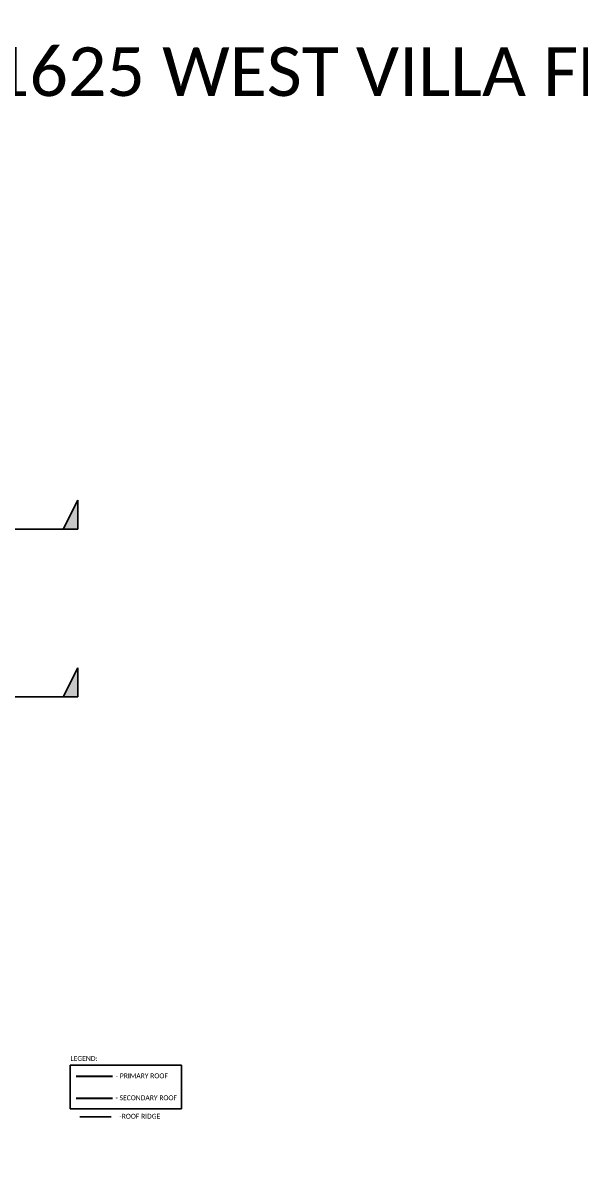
# Model space of a CAD drawing. Header units: millimetres. Extents: x -4760 to 87103, y -23275 to 20441.
# Drawn here: x 15229 to 26660, y -3048 to 20441 of the extents above; entities that cross this region are included whole.
import ezdxf
from ezdxf.enums import TextEntityAlignment as Align

# ---------------------------------------------------------------- set-up
doc = ezdxf.new("R2010")
doc.units = ezdxf.units.MM
doc.header["$LTSCALE"] = 150
doc.linetypes.add('ACAD_ISO10W100', pattern=[18, 12, -3, 0, -3])
doc.linetypes.add('DASHED', pattern=[19.05, 12.7, -6.35])
for name, color, linetype, true_color in [('ad-Primary Roof', 5, 'Continuous', 0x0000ff), ('ad-Ridge', 7, 'Continuous', 0xa56752), ('ad-Secondary Roof', 6, 'Continuous', 0xff00ff)]:
    doc.layers.add(name, color=color, linetype=linetype, true_color=true_color)
doc.layers.add('ad-Section Line', color=2, linetype='Continuous')
doc.layers.add('ad-Text main', color=7, linetype='Continuous')
doc.styles.add('ARIAL', font='arial.ttf')
doc.styles.get("Standard").update_dxf_attribs({"font": 'calibril.ttf'})

# ---------------------------------------------------------------- blocks, each defined once
blk = doc.blocks.new('A$Ca594aa6c')
at = {"layer": 'ad-Primary Roof', "linetype": 'DASHED', "ltscale": 2, "const_width": 40}
for points in [[(12570, 900), (2380, 900), (7475, -4000)], [(12570, -15450), (2380, -15450), (7475, -10550)]]:
    blk.add_lwpolyline(points, close=True, dxfattribs=at)
for points in [[(2380, 900), (2380, 450)], [(12570, 900), (12570, 450)], [(7475, -4000), (7475, -10550)], [(2380, -5425), (2380, -8425)], [(12570, -5425), (12570, -8425)], [(2380, -15450), (2380, -14220)], [(12570, -15450), (12570, -15150)]]:
    blk.add_lwpolyline(points, dxfattribs=at)
at = {"layer": 'ad-Secondary Roof', "linetype": 'DASHED', "ltscale": 2, "const_width": 40}
for points in [[(-1820, 450), (-1031, -2488), (-1820, -5425)], [(-1820, 450), (2380, 450), (4485, -2488), (2380, -5425), (-1820, -5425)], [(13020, 450), (12570, 450), (10465, -2488), (12570, -5425), (13020, -5425)], [(13020, 450), (12231, -2488), (13020, -5425)], [(-600, -8425), (179, -11323), (-600, -14220)], [(2380, -8425), (4485, -11323), (2380, -14220), (-600, -14220), (-600, -8425)], [(12570, -8425), (10465, -11788), (12570, -15150), (14850, -15150), (14850, -8425)], [(14850, -8425), (14071, -11788), (14850, -15150)]]:
    blk.add_lwpolyline(points, close=True, dxfattribs=at)
for points in [[(4485, -2488), (-1031, -2488)], [(12231, -2488), (10465, -2488)], [(179, -11323), (4485, -11323)], [(14071, -11788), (10465, -11788)]]:
    blk.add_lwpolyline(points, dxfattribs=at)
blk = doc.blocks.new('1625W-Roof Plan')
at = {"layer": 'ad-Primary Roof', "linetype": 'DASHED', "ltscale": 2, "const_width": 40}
blk.add_lwpolyline([(16319, -1167), (17069, -1167)], dxfattribs=at)
at = {"layer": 'ad-Secondary Roof', "linetype": 'DASHED', "ltscale": 2, "const_width": 40}
blk.add_lwpolyline([(16319, -1617), (17069, -1617)], dxfattribs=at)
at = {"rotation": 360}
blk.add_blockref('A$Ca594aa6c', (0, 13620), dxfattribs=at)
at = {"layer": 'ad-Text main', "insert": (16483, -800), "char_height": 100, "width": 524.49, "attachment_point": 5, "bg_fill": 2}
blk.add_mtext('LEGEND:', dxfattribs=at)
at = {"layer": 'Defpoints'}
blk.add_lwpolyline([(16200, -938), (18480, -938), (18480, -1830), (16200, -1830)], close=True, dxfattribs=at)
at = {"layer": 'ad-Text main', "char_height": 100, "attachment_point": 5, "bg_fill": 2}
for s, insert, width in [('- PRIMARY ROOF', (17669, -1156), 1048.03), ('- SECONDARY ROOF', (17759, -1606), 1266.16)]:
    blk.add_mtext(s, dxfattribs=dict(at, insert=insert, width=width))
blk = doc.blocks.new('1625_West Villa')
blk.add_blockref('1625W-Roof Plan', (0, 0))
blk = doc.blocks.new('A-SEC-REF-ARROW-1')
at = {"layer": 'ad-Section Line'}
h = blk.add_hatch(color=11, dxfattribs=at)
edge = h.paths.add_edge_path()
edge.add_line((0, 904), (0, 600))
edge.add_ellipse((0, 0), major_axis=(424, 424), ratio=1, start_angle=45, end_angle=135)
edge.add_ellipse((0, 0), major_axis=(424, 424), ratio=1, start_angle=135, end_angle=225)
edge.add_line((0, -600), (0, -904))
edge.add_line((0, -904), (-904, 0))
edge.add_line((-904, 0), (0, 904))
at = {"layer": 'ad-Section Line', "color": 11, "linetype": 'Continuous', "ltscale": 100}
for p, q in [((-904, 0), (0, 904)), ((0, 904), (0, 600)), ((0, -904), (-904, 0)), ((0, -600), (0, -904))]:
    blk.add_line(p, q, dxfattribs=at)
at = {"layer": 'ad-Section Line', "color": 6, "linetype": 'Continuous', "true_color": 0xff00ff}
blk.add_circle((0, 0), 600, dxfattribs=at)
blk = doc.blocks.new('enuklfk')
at = {"layer": 'ad-Section Line', "linetype": 'ACAD_ISO10W100', "ltscale": 0.5}
blk.add_line((-3847.8, 0), (829.3, 0), dxfattribs=at)
at = {"layer": 'ad-Section Line', "linetype": 'Continuous'}
for p, q in [((-3847.8, -138.1), (-3778.3, 0)), ((-3847.8, 0), (-3847.8, -138.1))]:
    blk.add_line(p, q, dxfattribs=at)
blk.add_solid([(-3847.8, -138.1), (-3847.8, 0), (-3847.8, -138.1), (-3778.3, 0)], dxfattribs=at)
at = {"layer": 'ad-Section Line', "xscale": 0.1454212936525174, "yscale": 0.1454212936525174, "zscale": 0.1454212936525174, "rotation": 89.99999999999994}
blk.add_blockref('A-SEC-REF-ARROW-1', (916.6, 0), dxfattribs=at)
at = {"layer": 'ad-Section Line', "linetype": 'Continuous', "style": 'ARIAL', "width": 0.8}
blk.add_attdef('SECTION-LETTER', text='', height=80, rotation=2340, dxfattribs=at).set_placement((916.8, 0), align=Align.MIDDLE)
blk = doc.blocks.new('A$Cc6252a0d')
at = {"layer": 'ad-Section Line'}
ref = blk.add_blockref('enuklfk', (6315, -71), dxfattribs=dict(at, xscale=4.313292429215458, yscale=4.313292429215458, zscale=4.313292429215458, rotation=90))
ref.add_attrib('SECTION-LETTER', 'B', dxfattribs={"color": 1, "linetype": 'Continuous', "true_color": 0xff0000, "height": 345}).set_placement((6317, 3903), align=Align.MIDDLE_CENTER)
ref = blk.add_blockref('enuklfk', (-239, -3562), dxfattribs=dict(at, xscale=4.313292429215451, yscale=4.313292429215451, zscale=4.313292429215451, rotation=180))
ref.add_attrib('SECTION-LETTER', 'A', dxfattribs={"color": 1, "linetype": 'Continuous', "true_color": 0xff0000, "height": 345}).set_placement((-4213, -3561), align=Align.MIDDLE_CENTER)
ref = blk.add_blockref('enuklfk', (-239, -7004), dxfattribs=dict(at, xscale=4.313292429215451, yscale=4.313292429215451, zscale=4.313292429215451, rotation=180))
ref.add_attrib('SECTION-LETTER', 'C', dxfattribs={"color": 1, "linetype": 'Continuous', "true_color": 0xff0000, "height": 345}).set_placement((-4213, -7003), align=Align.MIDDLE_CENTER)

msp = doc.modelspace()

# ---------------------------------------------------------------- block references
msp.add_blockref('1625_West Villa', (0, 0))

# ---------------------------------------------------------------- texts
at = {"layer": 'ad-Text main', "insert": (16957, 19336), "char_height": 1000, "width": 35534.77, "attachment_point": 5, "bg_fill": 2}
msp.add_mtext('ANKURA_THE WOODS 1625 WEST VILLA FLOOR PLAN', dxfattribs=at)

# ---------------------------------------------------------------- next in the draw order: linework, layer by layer
at = {"layer": 'ad-Ridge'}
msp.add_lwpolyline([(16395, -1996), (17145, -1996)], dxfattribs=at)

# ---------------------------------------------------------------- next in the draw order: block references
msp.add_blockref('A$Cc6252a0d', (0, 13620))

# ---------------------------------------------------------------- next in the draw order: texts
at = {"layer": 'ad-Text main', "insert": (17627, -1985), "char_height": 100, "width": 1061.07, "attachment_point": 5, "bg_fill": 2}
msp.add_mtext('-ROOF RIDGE', dxfattribs=at)

doc.saveas('drawing.dxf')
